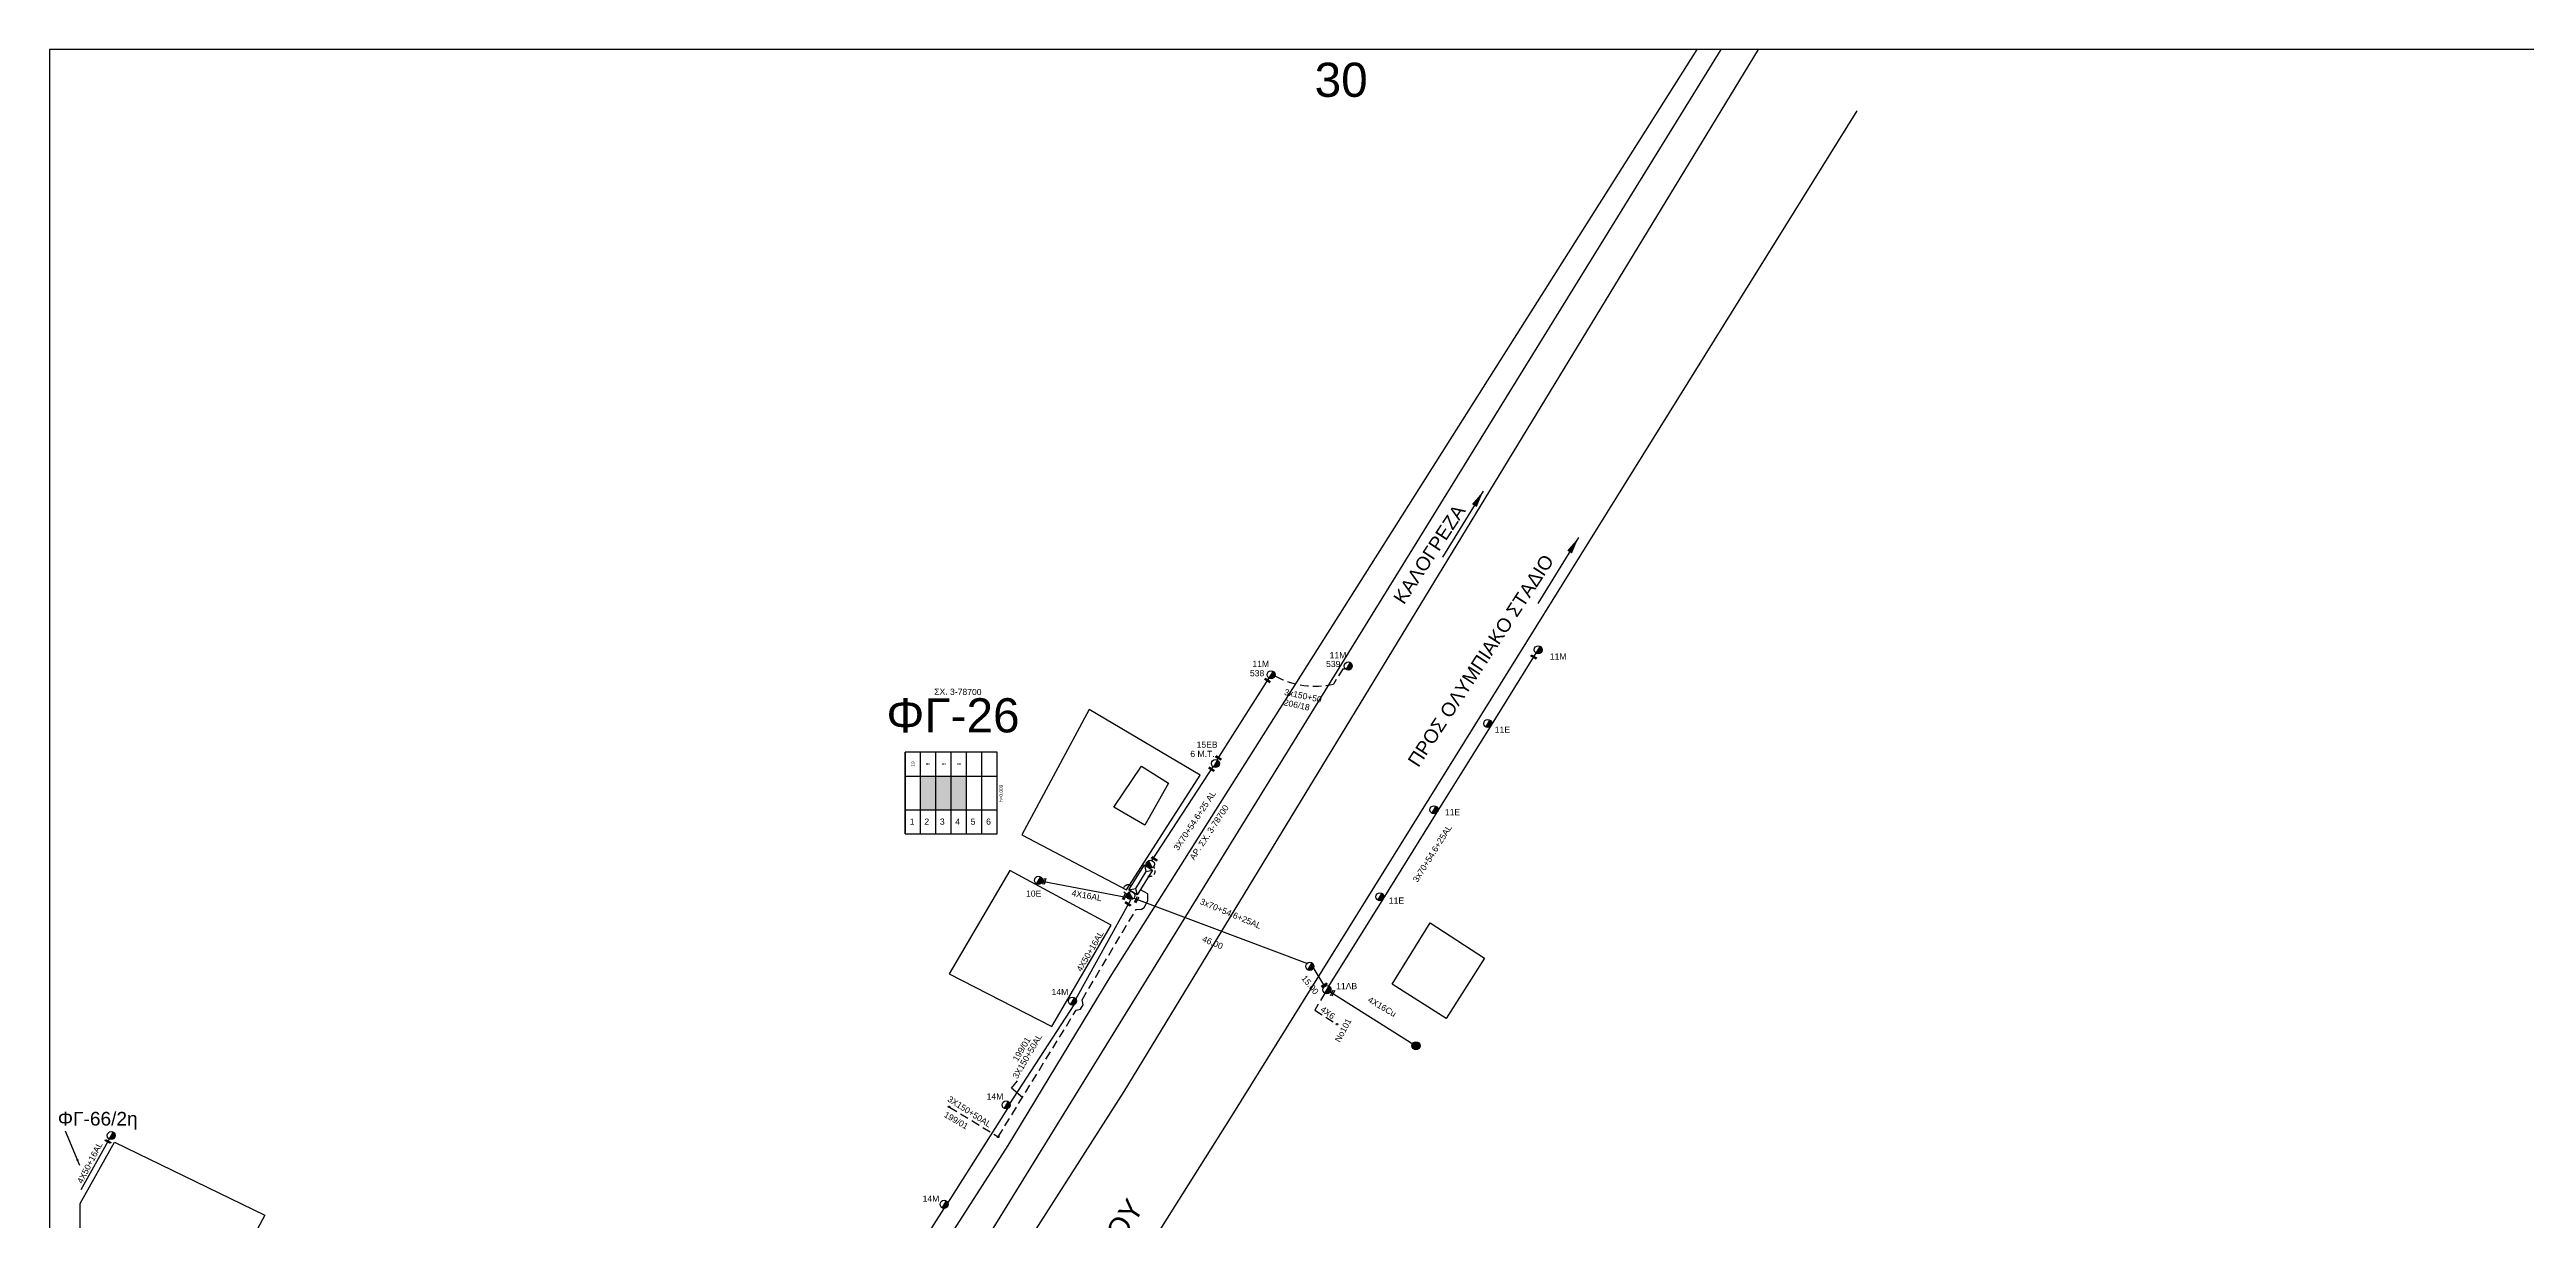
# Model space of a CAD drawing. Header units: millimetres. Extents: x 31 to 3826, y 22 to 1041.
# Drawn here: x 59 to 785, y 696 to 1038 of the extents above; entities that cross this region are included whole.
import ezdxf
from ezdxf.enums import TextEntityAlignment as Align

# ---------------------------------------------------------------- set-up
doc = ezdxf.new("R2010")
doc.units = ezdxf.units.MM
doc.linetypes.add('DASHED', pattern=[19.05, 12.7, -6.35])
for name, color, linetype in [('Άγνωστα', 7, 'Continuous'), ('Ασφαλειοκιβώτια Χ.Τ 6 αναχωρήσεων', 7, 'Continuous'), ('Γυμνά εναέρια ΧΤ (3Φ)   4x16AL', 7, 'Continuous'), ('Γυμνά εναέρια ΧΤ (3Φ)   4x50AL', 7, 'Continuous'), ('Γυμνά εναέρια ΧΤ και ΦΟΠ (3Φ)   4x50+16AL', 7, 'Continuous'), ('Επιγραφές - Σχήματα', 7, 'Continuous'), ('Καλώδια ΧΤ   3x150+50AL', 7, 'DASHED'), ('Καλώδια ΧΤ   3x150AL+50XLPE', 7, 'DASHED'), ('Καλώδια ΧΤ   4x6CU', 7, 'DASHED'), ('Μηχανική τομή', 7, 'Continuous'), ('Στύλος Ξύλινος', 7, 'Continuous'), ('Στύλος Ξύλινος @ 1', 7, 'Continuous'), ('Στύλος ΦΜ', 7, 'Continuous'), ('Στύλος ΦΜ @ 1', 7, 'Continuous'), ('Συνδέσεις', 7, 'Continuous'), ('Συνεστραμμένα ΧΤ   3x70+54.6+25 AL', 7, 'SYN_LINE'), ('Υποσταθμός εναέριος 2 στύλων', 7, 'Continuous'), ('Υποσταθμός πόλεως', 7, 'Continuous'), ('Υπόβαθρο ΔΕΗ', 7, 'Continuous'), ('Υπόγεια καλώδια Παροχών ΧΤ   4x6', 7, 'DASHED')]:
    doc.layers.add(name, color=color, linetype=linetype)
doc.styles.get("Standard").update_dxf_attribs({"font": 'arial.ttf'})
doc.linetypes.add('SYN_LINE', pattern='A,0.5,-0.0001,["/\\/\\/\\/",Standard,S=0.1,R=0,X=0,Y=-0.05],-0.25', length=0.7501)
doc.dimstyles.new('ISO-25', dxfattribs={"dimtxt": 2.5, "dimasz": 2.5, "dimexe": 1.25, "dimexo": 0.625, "dimtad": 1, "dimtxsty": 'Standard', "dimcen": 2.5, "dimadec": 0, "dimazin": 0, "dimtfac": 1, "dimtmove": 0, "dimatfit": 3, "dimfxl": 1, "dimarcsym": 0})

# ---------------------------------------------------------------- blocks, each defined once
blk = doc.blocks.new('ΥΠΑΡΧΩΝ ΤΣΙΜΕΝΤΕΝΙΟΣ ΣΤΥΛΟΣ')
at = {"layer": 'Στύλος ΦΜ'}
blk.add_hatch(color=7, dxfattribs=at).paths.add_polyline_path([(-1.3, -2.3, 0.574793), (2.6, 0, 0.268822), (1.3, 2.3)])
at = {"layer": 'Στύλος ΦΜ', "color": 7}
blk.add_line((-1.3, -2.3), (1.3, 2.3), dxfattribs=at)
blk.add_circle((0, 0), 2.62, dxfattribs=at)
at = {"layer": 'Στύλος ΦΜ', "flags": 4}
for tag, p in [('ΤΥΠΟΣ', (-4.9, 3)), ('ΑΡΙΘΜΟΣ', (-4.7, 8.1))]:
    blk.add_attdef(tag, p, '', height=4, dxfattribs=at)
blk = doc.blocks.new('_ΣΥΝΔΕΣΗ')
at = {"layer": 'Συνδέσεις', "linetype": 'SYN_LINE', "ltscale": 40}
blk.add_hatch(color=256, dxfattribs=at).paths.add_polyline_path([(0.5, 0, 1), (-0.5, 0, 1)])
at = {"layer": 'Συνδέσεις'}
blk.add_circle((0, 0), 0.5, dxfattribs=at)
blk = doc.blocks.new('ΜΗΧΑΝΙΚΗ ΤΟΜΗ')
at = {"layer": 'Μηχανική τομή', "ltscale": 40}
for p, q in [((-1.9, 0.8), (1.9, 0.8)), ((1.9, 0), (-1.9, 0))]:
    blk.add_line(p, q, dxfattribs=at)
blk = doc.blocks.new('ΥΠΟΣΤΑΘΜΟΣ ΕΝΑΕΡΙΟΣ ΕΠΙ 2 ΣΤΥΛΩΝ')
at = {"layer": 'Υποσταθμός εναέριος 2 στύλων', "linetype": 'Continuous'}
for points in [[(-12, -2.1, 0.574793), (-8.5, -0.1, 0.268822), (-9.6, 2)], [(9.7, -2.1, 0.574793), (13.2, -0.1, 0.268822), (12, 1.9)]]:
    blk.add_hatch(color=256, dxfattribs=at).paths.add_polyline_path(points)
for p, q in [((-12, -2.1), (-9.6, 2)), ((9.7, -2.1), (12, 1.9))]:
    blk.add_line(p, q, dxfattribs=at)
for centre in [(-10.8, -0.1), (10.8, -0.1)]:
    blk.add_circle(centre, 2.36, dxfattribs=at)
at = {"layer": 'Υποσταθμός πόλεως', "linetype": 'Continuous', "ltscale": 40}
blk.add_lwpolyline([(-8.6, 2.8), (8.6, 2.8), (8.6, -2.8), (-8.6, -2.8)], close=True, dxfattribs=at)
for points in [[(-5.8, 0), (-8.6, 2.8)], [(-8.6, -2.8), (-5.8, 0)], [(-5.8, 0), (5.8, 0)], [(5.8, 0), (8.6, 2.8)], [(8.6, -2.8), (5.8, 0)]]:
    blk.add_lwpolyline(points, dxfattribs=at)
at = {"layer": 'Υποσταθμός εναέριος 2 στύλων', "ltscale": 40, "flags": 1}
for tag, p in [('ΜΕΤΑΣΧΗΜΑΤΙΣΜΟΣ', (14.1, 2.5)), ('ΙΣΧΥΣ', (14.1, -0.3)), ('ΑΡΙΘΜΟΣ', (14.2, -3))]:
    blk.add_attdef(tag, p, '', height=1.8, dxfattribs=at)
blk = doc.blocks.new('ΑΣΦΑΛΕΙΟΚΙΒΩΤΙΟ ΥΠΟΣΤΑΘΜΟΥ 6 ΑΝΑΧΩΡΗΣΕΩΝ')
at = {"layer": 'Ασφαλειοκιβώτια Χ.Τ 6 αναχωρήσεων', "ltscale": 40}
for p, q in [((-23.9, 27), (23.9, 27)), ((-23.9, 18), (23.9, 18)), ((-9.8, 27), (-9.8, -27)), ((9.8, 27), (9.8, -27)), ((-23.9, 9), (23.9, 9)), ((-23.9, 0), (23.9, 0)), ((-23.9, -9), (23.9, -9)), ((-23.9, -18), (23.9, -18))]:
    blk.add_line(p, q, dxfattribs=at)
at = {"layer": 'Ασφαλειοκιβώτια Χ.Τ 6 αναχωρήσεων'}
blk.add_lwpolyline([(-23.9, -27), (23.9, -27), (23.9, 27), (-23.9, 27)], close=True, dxfattribs=at)
for s, p in [('1', (-18.6, 24.3)), ('2', (-18.6, 15.7)), ('3', (-18.6, 6.6)), ('4', (-18.6, -2.4)), ('5', (-18.6, -11.4)), ('6', (-18.6, -20.5))]:
    blk.add_text(s, height=3.6, rotation=270, dxfattribs=at).set_placement(p)
at = {"layer": 'Ασφαλειοκιβώτια Χ.Τ 6 αναχωρήσεων', "ltscale": 40}
for tag, height, p in [('ΟΝΟΜΑ', 5, (-0.3, 31.7)), ('ΚΕΙΜΕΝΟ 1', 2, (17, 22.4)), ('ΚΕΙΜΕΝΟ 2', 2, (17, 13.7)), ('ΚΕΙΜΕΝΟ 3', 2, (17, 4.3)), ('ΚΕΙΜΕΝΟ 4', 2, (17, -4.7)), ('ΚΕΙΜΕΝΟ 5', 2, (17, -13.5)), ('ΣΧ', 2, (-0.2, -29.2)), ('ΚΕΙΜΕΝΟ 6', 2, (17, -22.4))]:
    blk.add_attdef(tag, text='', height=height, dxfattribs=at).set_placement(p, align=Align.MIDDLE_CENTER)
blk = doc.blocks.new('ΥΠΑΡΧΩΝ ΞΥΛΙΝΟΣ ΣΤΥΛΟΣ')
at = {"layer": 'Στύλος Ξύλινος'}
h = blk.add_hatch(color=7, dxfattribs=at)
h.paths.add_polyline_path([(-2.6, 0, 0.270008), (-1.3, -2.3), (1.3, 2.3, 0.576266)])
h.paths.add_polyline_path([(-1.3, -2.3, 0.574793), (2.6, 0, 0.268822), (1.3, 2.3)])
at = {"layer": 'Στύλος Ξύλινος', "color": 7}
blk.add_line((-1.3, -2.3), (1.3, 2.3), dxfattribs=at)
blk.add_circle((0, 0), 2.62, dxfattribs=at)
at = {"layer": 'Στύλος Ξύλινος', "flags": 4}
for tag, p in [('ΑΡΙΘΜΟΣ', (-4.9, 8.6)), ('ΤΥΠΟΣ', (-4.8, 3.4))]:
    blk.add_attdef(tag, p, '', height=4, dxfattribs=at)

msp = doc.modelspace()

# ---------------------------------------------------------------- hatches: boundary and pattern name
for color, points in [(5, [(319, 825.6), (314.5, 825.6), (314.5, 815.78), (319, 815.78)]), (2, [(319, 815.78), (323.5, 815.78), (323.5, 825.6), (319, 825.6)]), (1, [(323.5, 815.78), (328, 815.78), (328, 825.6), (323.5, 825.6)])]:
    msp.add_hatch(color=color).paths.add_polyline_path(points)

# ---------------------------------------------------------------- linework, layer by layer
at = {"layer": 'Γυμνά εναέρια ΧΤ (3Φ)   4x16AL', "color": 2}
msp.add_lwpolyline([(350.18, 794.83), (375.24, 790.09)], dxfattribs=at)
at = {"layer": 'Γυμνά εναέρια ΧΤ και ΦΟΠ (3Φ)   4x50+16AL', "color": 2}
for points in [[(360.05, 760.33), (376.09, 789.4)], [(340.72, 729.69), (359.52, 758.7)], [(322.55, 700.59), (322.55, 700.59), (340.07, 728.28)], [(303.24, 670.43), (321.42, 699.07)]]:
    msp.add_lwpolyline(points, dxfattribs=at)
at = {"layer": 'Γυμνά εναέρια ΧΤ και ΦΟΠ (3Φ)   4x50+16AL', "color": 5}
msp.add_lwpolyline([(76.91, 719.37), (68.62, 704.46)], dxfattribs=at)
at = {"layer": 'Επιγραφές - Σχήματα'}
msp.add_lwpolyline([(59.44, 35.9), (2090.36, 35.9), (2090.36, 1038.33), (59.44, 1038.33)], close=True, dxfattribs=at)
at = {"layer": 'Καλώδια ΧΤ   3x150+50AL', "color": 1, "ltscale": 0.2}
for points in [[(337.26, 720.01), (360.09, 757.11), (361.38, 757.4), (362.2, 758.63), (361.85, 760.16), (377.67, 786.59), (379.25, 786.62), (380.01, 787.17), (381.07, 789.09), (381.14, 791.14), (378.93, 792.32)], [(322.84, 728.79), (323, 728.74), (337.26, 720.02)]]:
    msp.add_lwpolyline(points, dxfattribs=at)
at = {"layer": 'Καλώδια ΧΤ   3x150AL+50XLPE', "color": 5, "linetype": 'DASHED', "lineweight": -3, "ltscale": 0.2}
msp.add_lwpolyline([(438.76, 857.29, -0.739601), (438.28, 857.12), (435.46, 852.56, -0.178896), (418.49, 854.84, 0.402458), (418.34, 855.03)], format="xyb", dxfattribs=at)
at = {"layer": 'Καλώδια ΧΤ   3x150AL+50XLPE', "color": 5, "linetype": 'DASHED', "lineweight": -3, "ltscale": 0.1}
msp.add_arc((381.68, 797.86), 1.59, 249.83828, 49.37784, dxfattribs=at)
at = {"layer": 'Καλώδια ΧΤ   3x150AL+50XLPE', "color": 2, "linetype": 'DASHED', "lineweight": -3, "ltscale": 0.2}
msp.add_arc((375.26, 792.43), 1.34, 46.7759, 263.65144, dxfattribs=at)
at = {"layer": 'Καλώδια ΧΤ   4x6CU', "color": 2, "linetype": 'SYN_LINE', "lineweight": -3, "ltscale": 20}
msp.add_lwpolyline([(433.64, 763.05), (459, 747.02)], dxfattribs=at)
at = {"layer": 'Συνεστραμμένα ΧΤ   3x70+54.6+25 AL', "color": 2, "linetype": 'SYN_LINE', "lineweight": -3, "ltscale": 20}
for points in [[(434.15, 764.11), (450, 789.58), (465.85, 815.05), (481.7, 840.52), (495.44, 862.6)], [(376.95, 789.87), (427.82, 770.77)]]:
    msp.add_lwpolyline(points, dxfattribs=at)
at = {"layer": 'Συνεστραμμένα ΧΤ   3x70+54.6+25 AL', "color": 5, "ltscale": 20}
for points in [[(401.4, 830.35), (417.18, 855.28)], [(382.14, 800.69), (400.29, 828.5)]]:
    msp.add_lwpolyline(points, dxfattribs=at)
at = {"layer": 'Συνεστραμμένα ΧΤ   3x70+54.6+25 AL', "color": 2, "linetype": 'SYN_LINE', "lineweight": -3, "ltscale": 8}
msp.add_lwpolyline([(432.94, 764), (429.19, 770.13)], dxfattribs=at)
at = {"layer": 'Υπόβαθρο ΔΕΗ'}
for points in [[(541.92, 1038.33), (369.98, 766.72), (340.08, 717.48), (313.37, 675.76), (275.77, 620.3), (233.93, 561.29), (208.74, 528.25), (191.35, 505.38), (176.41, 485.65), (155.47, 458.56), (134.01, 430.89), (115.71, 407.62), (95.22, 381.05), (69.05, 348.36)], [(309.65, 650.84), (549, 1038.33)], [(559.88, 1038.33), (374.02, 733.26), (332.14, 667.77)], [(143.99, 358.62), (130.52, 331.05), (122.94, 316.16), (116.1, 302.85), (109.73, 289.64), (90.39, 300.6), (121.68, 337.07), (147.89, 368.86), (165.6, 390.24), (189.09, 418.43), (214.31, 448.93), (241.94, 482.97), (262.05, 510.3), (274.28, 528.25), (314.92, 584.02), (314.92, 584.02), (356.82, 648.52), (405.75, 726.24), (588.85, 1020.43)], [(344.21, 808.4), (374.82, 792.3), (396.41, 825.93), (363.91, 845.07), (344.21, 808.4)], [(379.21, 828.57), (387.18, 823.56), (380.23, 811.22), (371.1, 816.49), (379.21, 828.57)], [(340.72, 797.94), (322.96, 767.76), (353, 752.36), (370.34, 781.95), (340.72, 797.94)], [(452.64, 764.7), (463.78, 782.69), (479.7, 772.35), (468.45, 754.62), (452.64, 764.7)], [(68.43, 700.52), (78.46, 718.47), (122.47, 697.11), (96.87, 649.33), (68.25, 665.17), (68.43, 700.52)]]:
    msp.add_lwpolyline(points, dxfattribs=at)
at = {"layer": 'Υπόγεια καλώδια Παροχών ΧΤ   4x6', "color": 2, "ltscale": 0.2}
msp.add_lwpolyline([(432.98, 762.07), (429.97, 757.1), (436.52, 752.98)], dxfattribs=at)

# ---------------------------------------------------------------- block references
at = {"layer": 'Ασφαλειοκιβώτια Χ.Τ 6 αναχωρήσεων'}
ref = msp.add_blockref('ΑΣΦΑΛΕΙΟΚΙΒΩΤΙΟ ΥΠΟΣΤΑΘΜΟΥ 6 ΑΝΑΧΩΡΗΣΕΩΝ', (323.5, 820.69), dxfattribs=dict(at, xscale=0.5, yscale=0.5, zscale=0.5, rotation=90))
ref.add_attrib('ΣΧ', 'h=0,003', dxfattribs={"ltscale": 40, "height": 1, "rotation": 90}).set_placement((338.1, 820.58), align=Align.MIDDLE_CENTER)
ref.add_attrib('ΚΕΙΜΕΝΟ 2', '8', dxfattribs={"ltscale": 40, "height": 1, "rotation": 90}).set_placement((316.64, 829.17), align=Align.MIDDLE_CENTER)
ref.add_attrib('ΚΕΙΜΕΝΟ 1', '19', dxfattribs={"ltscale": 40, "height": 1, "rotation": 90}).set_placement((312.29, 829.17), align=Align.MIDDLE_CENTER)
ref.add_attrib('ΚΕΙΜΕΝΟ 3', '5', dxfattribs={"ltscale": 40, "height": 1, "rotation": 90}).set_placement((321.34, 829.17), align=Align.MIDDLE_CENTER)
ref.add_attrib('ΚΕΙΜΕΝΟ 4', '9', dxfattribs={"ltscale": 40, "height": 1, "rotation": 90}).set_placement((325.83, 829.17), align=Align.MIDDLE_CENTER)
at = {"layer": 'Μηχανική τομή'}
for p, xscale, yscale, zscale, rotation in [((494.03, 860.33), 0.5000000000000405, 0.5000000000000405, 0.5000000000000405, 330.6848811703856), ((416.25, 853.8), 0.5000000000000293, 0.5000000000000293, 0.5000000000000293, 147.068607095577), ((399.83, 827.79), 0.5000000000000293, 0.5000000000000293, 0.5000000000000293, 147.068607095577), ((401.86, 831.12), 0.5000000000000293, 0.5000000000000293, 0.5000000000000293, 147.068607095577), ((383.12, 801.52), 0.5000000000000279, 0.5000000000000279, 0.5000000000000279, 147.0686070955769), ((350.99, 794.76), 0.5000000000000364, 0.5000000000000364, 0.5000000000000364, 75.62700492822115), ((374.46, 790.24), 0.5000000000000405, 0.5000000000000405, 0.5000000000000405, 61.66098392233027), ((375.38, 788.35), 0.5000000000000281, 0.5000000000000281, 0.5000000000000281, 147.0686070955769), ((377.96, 789.35), 0.5000000000000405, 0.5000000000000405, 0.5000000000000405, 61.66098392233027), ((432.87, 764.27), 0.5000000000000405, 0.5000000000000405, 0.5000000000000405, 31.4165374505209), ((435.41, 762), 0.5000000000000405, 0.5000000000000405, 0.5000000000000405, 61.66098392233027), ((76.45, 718.48), 0.4999999999999921, 0.4999999999999921, 0.4999999999999921, 332.0643220882191)]:
    msp.add_blockref('ΜΗΧΑΝΙΚΗ ΤΟΜΗ', p, dxfattribs=dict(at, xscale=xscale, yscale=yscale, zscale=zscale, rotation=rotation))
at = {"layer": 'Στύλος Ξύλινος @ 1', "ltscale": 40, "xscale": 0.4499999999998181, "yscale": 0.4499999999998181, "zscale": 0.4499999999998181}
msp.add_blockref('ΥΠΑΡΧΩΝ ΞΥΛΙΝΟΣ ΣΤΥΛΟΣ', (459.63, 746.68), dxfattribs=at)
at = {"layer": 'Στύλος ΦΜ @ 1', "ltscale": 40}
ref = msp.add_blockref('ΥΠΑΡΧΩΝ ΤΣΙΜΕΝΤΕΝΙΟΣ ΣΤΥΛΟΣ', (495.44, 862.6), dxfattribs=dict(at, xscale=0.4499999999998181, yscale=0.4499999999998181, zscale=0.4499999999998181))
ref.add_attrib('ΤΥΠΟΣ', '11Μ', (498.83, 859.74), dxfattribs={"layer": 'Στύλος ΦΜ', "height": 1.8, "flags": 4})
ref = msp.add_blockref('ΥΠΑΡΧΩΝ ΤΣΙΜΕΝΤΕΝΙΟΣ ΣΤΥΛΟΣ', (417.19, 855.3), dxfattribs=dict(at, xscale=0.4499999999998181, yscale=0.4499999999998181, zscale=0.4499999999998181))
ref.add_attrib('ΤΥΠΟΣ', '11M', (411.74, 857.57), dxfattribs={"layer": 'Στύλος ΦΜ', "height": 1.8, "flags": 4})
ref.add_attrib('ΑΡΙΘΜΟΣ', '538', (410.99, 854.85), dxfattribs={"layer": 'Στύλος ΦΜ', "height": 1.8, "flags": 4})
ref = msp.add_blockref('ΥΠΑΡΧΩΝ ΤΣΙΜΕΝΤΕΝΙΟΣ ΣΤΥΛΟΣ', (439.8, 857.85), dxfattribs=dict(at, xscale=0.4499999999998181, yscale=0.4499999999998181, zscale=0.4499999999998181))
ref.add_attrib('ΤΥΠΟΣ', '11M', (434.35, 860.12), dxfattribs={"layer": 'Στύλος ΦΜ', "height": 1.8, "flags": 4})
ref.add_attrib('ΑΡΙΘΜΟΣ', '539', (433.3, 857.55), dxfattribs={"layer": 'Στύλος ΦΜ', "height": 1.8, "flags": 4})
ref = msp.add_blockref('ΥΠΑΡΧΩΝ ΤΣΙΜΕΝΤΕΝΙΟΣ ΣΤΥΛΟΣ', (480.64, 841.03), dxfattribs=dict(at, xscale=0.4499999999998181, yscale=0.4499999999998181, zscale=0.4499999999998181))
ref.add_attrib('ΤΥΠΟΣ', '11Ε', (482.71, 838.31), dxfattribs={"layer": 'Στύλος ΦΜ', "height": 1.8, "flags": 4})
ref = msp.add_blockref('ΥΠΑΡΧΩΝ ΤΣΙΜΕΝΤΕΝΙΟΣ ΣΤΥΛΟΣ', (400.89, 829.29), dxfattribs=dict(at, xscale=0.4499999999998181, yscale=0.4499999999998181, zscale=0.4499999999998181))
ref.add_attrib('ΤΥΠΟΣ', '15EB', (395.38, 833.94), dxfattribs={"layer": 'Στύλος ΦΜ', "height": 1.8, "flags": 4})
ref.add_attrib('ΑΡΙΘΜΟΣ', '6 M.T.', (393.53, 831.22), dxfattribs={"layer": 'Στύλος ΦΜ', "height": 1.8, "flags": 4})
ref = msp.add_blockref('ΥΠΑΡΧΩΝ ΤΣΙΜΕΝΤΕΝΙΟΣ ΣΤΥΛΟΣ', (464.9, 815.75), dxfattribs=dict(at, xscale=0.4499999999998181, yscale=0.4499999999998181, zscale=0.4499999999998181))
ref.add_attrib('ΤΥΠΟΣ', '11Ε', (468.1, 814.16), dxfattribs={"layer": 'Στύλος ΦΜ', "height": 1.8, "flags": 4})
ref = msp.add_blockref('ΥΠΑΡΧΩΝ ΤΣΙΜΕΝΤΕΝΙΟΣ ΣΤΥΛΟΣ', (349.04, 795.1), dxfattribs=dict(at, xscale=0.4499999999998181, yscale=0.4499999999998181, zscale=0.4499999999998181))
ref.add_attrib('ΤΥΠΟΣ', '10E', (345.42, 790.32), dxfattribs={"layer": 'Στύλος ΦΜ', "height": 1.8, "flags": 4})
ref = msp.add_blockref('ΥΠΑΡΧΩΝ ΤΣΙΜΕΝΤΕΝΙΟΣ ΣΤΥΛΟΣ', (449.07, 790.31), dxfattribs=dict(at, xscale=0.4499999999998181, yscale=0.4499999999998181, zscale=0.4499999999998181))
ref.add_attrib('ΤΥΠΟΣ', '11Ε', (451.68, 788.28), dxfattribs={"layer": 'Στύλος ΦΜ', "height": 1.8, "flags": 4})
at = {"layer": 'Στύλος ΦΜ @ 1', "ltscale": 40, "xscale": 0.4499999999998181, "yscale": 0.4499999999998181, "zscale": 0.4499999999998181}
for p in [(428.54, 769.93), (77.49, 720.39)]:
    msp.add_blockref('ΥΠΑΡΧΩΝ ΤΣΙΜΕΝΤΕΝΙΟΣ ΣΤΥΛΟΣ', p, dxfattribs=at)
at = {"layer": 'Στύλος ΦΜ @ 1', "ltscale": 40}
ref = msp.add_blockref('ΥΠΑΡΧΩΝ ΤΣΙΜΕΝΤΕΝΙΟΣ ΣΤΥΛΟΣ', (359.01, 759.76), dxfattribs=dict(at, xscale=0.4499999999998181, yscale=0.4499999999998181, zscale=0.4499999999998181))
ref.add_attrib('ΤΥΠΟΣ', '14M', (352.9, 761.52), dxfattribs={"layer": 'Στύλος ΦΜ', "height": 1.8, "flags": 4})
ref = msp.add_blockref('ΥΠΑΡΧΩΝ ΤΣΙΜΕΝΤΕΝΙΟΣ ΣΤΥΛΟΣ', (433.56, 763.09), dxfattribs=dict(at, xscale=0.4499999999998181, yscale=0.4499999999998181, zscale=0.4499999999998181))
ref.add_attrib('ΤΥΠΟΣ', '11ΛB', (436.25, 763.24), dxfattribs={"layer": 'Στύλος ΦΜ', "height": 1.8, "flags": 4})
ref = msp.add_blockref('ΥΠΑΡΧΩΝ ΤΣΙΜΕΝΤΕΝΙΟΣ ΣΤΥΛΟΣ', (339.59, 729.35), dxfattribs=dict(at, xscale=0.4499999999998181, yscale=0.4499999999998181, zscale=0.4499999999998181))
ref.add_attrib('ΤΥΠΟΣ', '14M', (333.88, 730.94), dxfattribs={"layer": 'Στύλος ΦΜ', "height": 1.8, "flags": 4})
ref = msp.add_blockref('ΥΠΑΡΧΩΝ ΤΣΙΜΕΝΤΕΝΙΟΣ ΣΤΥΛΟΣ', (321.42, 700.25), dxfattribs=dict(at, xscale=0.4499999999998181, yscale=0.4499999999998181, zscale=0.4499999999998181))
ref.add_attrib('ΤΥΠΟΣ', '14M', (315.13, 701), dxfattribs={"layer": 'Στύλος ΦΜ', "height": 1.8, "flags": 4})
at = {"layer": 'Συνδέσεις', "xscale": 0.4499999999998181, "yscale": 0.4499999999998181, "zscale": 0.4499999999998181}
for p in [(436.52, 752.99), (322.84, 728.8), (337.26, 720.02)]:
    msp.add_blockref('_ΣΥΝΔΕΣΗ', p, dxfattribs=at)
at = {"layer": 'Υποσταθμός εναέριος 2 στύλων', "xscale": 0.4999999999999973, "yscale": 0.4999999999999973, "zscale": 0.4999999999999973, "rotation": 238.0812838336871}
msp.add_blockref('ΥΠΟΣΤΑΘΜΟΣ ΕΝΑΕΡΙΟΣ ΕΠΙ 2 ΣΤΥΛΩΝ', (379.02, 795.21), dxfattribs=at)

# ---------------------------------------------------------------- texts
at = {"layer": 'Γυμνά εναέρια ΧΤ (3Φ)   4x16AL', "color": 7, "insert": (358.97, 792.32), "char_height": 1.8, "width": 168.3718, "attachment_point": 1, "rotation": 349.76635}
msp.add_mtext('4X16AL', dxfattribs=at)
at = {"layer": 'Γυμνά εναέρια ΧΤ (3Φ)   4x50AL', "color": 7, "char_height": 1.8, "width": 168.3718, "attachment_point": 1}
for s, insert, rotation in [('3x70+54.6+25AL', (458.56, 795.31), 58), ('3x70+54.6+25AL', (396.88, 789.9), 337.26692), ('46.00', (397.52, 778.94), 337.26692), ('15.00', (427.34, 767.51), 308.83626), ('4X16Cu', (446.25, 761.2), 329.27991)]:
    msp.add_mtext(s, dxfattribs=dict(at, insert=insert, rotation=rotation))
at = {"layer": 'Γυμνά εναέρια ΧΤ και ΦΟΠ (3Φ)   4x50+16AL', "color": 7, "char_height": 1.8, "width": 168.3718, "attachment_point": 1}
for insert, rotation in [((360.07, 769.09), 59.86835), ((67.41, 706.97), 62.80196)]:
    msp.add_mtext('4X50+16AL', dxfattribs=dict(at, insert=insert, rotation=rotation))
at = {"layer": 'Επιγραφές - Σχήματα', "attachment_point": 1}
for s, insert, char_height, width in [('30', (429.95, 1034.48), 10, 103.4348), ('ΦΓ-26', (304.51, 848.41), 10, 103.4348), ('ΦΓ-66/2η', (61.86, 727.31), 4, 157.7424)]:
    msp.add_mtext(s, dxfattribs=dict(at, insert=insert, char_height=char_height, width=width))
for s, insert, char_height, width, rotation in [('\\pt12;ΚΑΛΟΓΡΕΖΑ', (452.75, 877.8), 4, 157.7424, 56.71914), ('ΠΡΟΣ ΟΛΥΜΠΙΑΚΟ ΣΤΑΔΙΟ', (456.96, 830.13), 4, 88.0937, 56.71914), ('199/01', (341.4, 742.83), 1.8, 17.1183, 59.22027), ('No101', (435.74, 748.37), 1.8, 17.1183, 61.87046), ('199/01', (322.11, 727.53), 1.8, 17.1183, 329.68642), ('Λ.ΒΕΪΚΟΥ', (353.64, 669.75), 6, 53.0688, 56.71914)]:
    msp.add_mtext(s, dxfattribs=dict(at, insert=insert, char_height=char_height, width=width, rotation=rotation))
at = {"layer": 'Επιγραφές - Σχήματα', "color": 7, "char_height": 1.8, "width": 34.249, "attachment_point": 1}
for s, insert, rotation in [(' ΣΧ. 3-78700', (317.85, 851.27), 359.42523), ('ΑΡ. ΣΧ. 3-78700', (393.17, 801.87), 56.60648)]:
    msp.add_mtext(s, dxfattribs=dict(at, insert=insert, rotation=rotation))
at = {"layer": 'Καλώδια ΧΤ   3x150+50AL', "color": 7, "char_height": 1.8, "width": 168.3718, "attachment_point": 1}
for insert, rotation in [((341.33, 737.73), 59.74497), ((323.2, 732.1), 327.23549)]:
    msp.add_mtext('3X150+50AL', dxfattribs=dict(at, insert=insert, rotation=rotation))
at = {"layer": 'Συνεστραμμένα ΧΤ   3x70+54.6+25 AL', "color": 7, "char_height": 1.8, "width": 34.249, "attachment_point": 1}
for s, insert, rotation in [('3x150+50', (421.3, 851.17), 348.02346), ('206/18', (421.14, 848.13), 348.02346), ('3X70+54.6+25 AL', (388.5, 804.64), 56.60648)]:
    msp.add_mtext(s, dxfattribs=dict(at, insert=insert, rotation=rotation))
at = {"layer": 'Υπόγεια καλώδια Παροχών ΧΤ   4x6', "color": 7, "insert": (432.48, 758.39), "char_height": 1.8, "width": 168.3718, "attachment_point": 1, "rotation": 324.57359}
msp.add_mtext('4X6', dxfattribs=at)

# ---------------------------------------------------------------- leaders
at = {"layer": 'Άγνωστα', "ltscale": 0.2}
msp.add_leader([(344.36, 731.55), (341.19, 734.3), (342.95, 736.45)], dimstyle='ISO-25', override={"dimasz": 1.5, "dimgap": 0.625, "dimtad": 0}, dxfattribs=at)
at = {"layer": 'Επιγραφές - Σχήματα', "ltscale": 40}
for points, override in [([(479.35, 909.07), (467.39, 889.75)], {"dimasz": 5, "dimtad": 0}), ([(507.24, 895.46), (495.28, 876.14)], {"dimasz": 5, "dimtad": 0}), ([(68.27, 711.62), (64.09, 721.65)], {"dimasz": 2, "dimtad": 0})]:
    msp.add_leader(points, dimstyle='ISO-25', override=override, dxfattribs=at)

doc.saveas('drawing.dxf')
